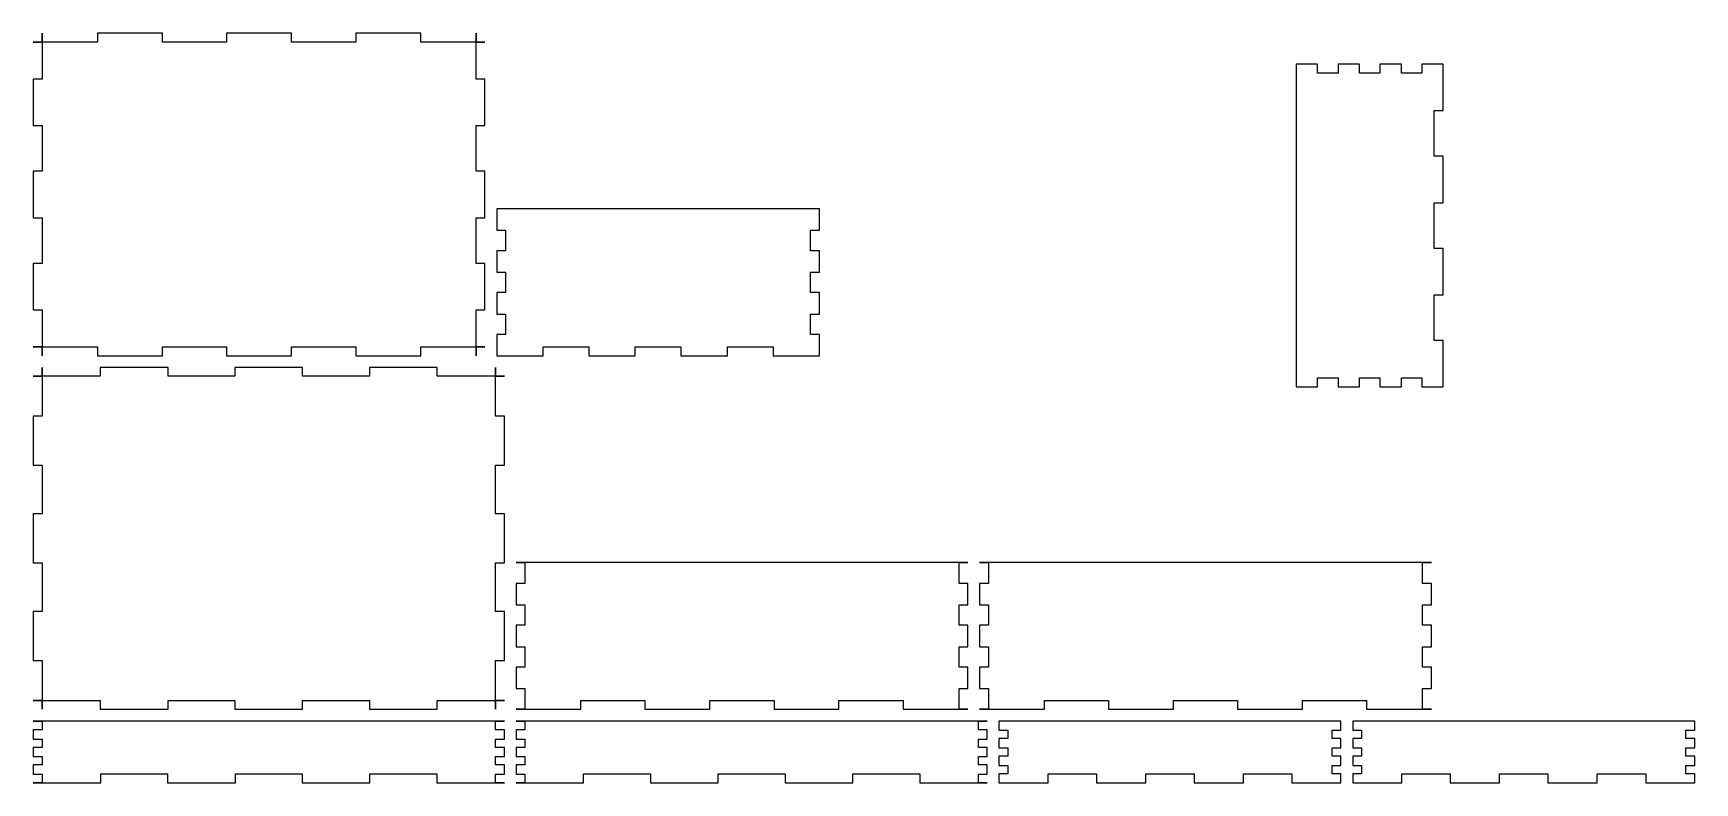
# Model space of a CAD drawing. Header units: millimetres. Extents: x 10 to 576, y 10 to 266.
import ezdxf

# ---------------------------------------------------------------- set-up
doc = ezdxf.new("R2010")
doc.units = ezdxf.units.MM
doc.layers.add('CUT', color=1, linetype='CONTINUOUS', true_color=0xff0000)

msp = doc.modelspace()

# ---------------------------------------------------------------- linework, layer by layer
at = {"layer": 'CUT'}
for points in [[(10, 158.675), (31.925, 158.675), (31.925, 155.675), (54.075, 155.675), (54.075, 158.675), (75.925, 158.675), (75.925, 155.675), (98.075, 155.675), (98.075, 158.675), (119.925, 158.675), (119.925, 155.675), (142.075, 155.675), (142.075, 158.675), (164, 158.675), (161, 158.675), (161, 155.675), (161, 171.3143), (164, 171.3143), (164, 187.1786), (161, 187.1786), (161, 202.7429), (164, 202.7429), (164, 218.6071), (161, 218.6071), (161, 234.1714), (164, 234.1714), (164, 250.0357), (161, 250.0357), (161, 265.675), (161, 262.675), (164, 262.675), (142.075, 262.675), (142.075, 265.675), (119.925, 265.675), (119.925, 262.675), (98.075, 262.675), (98.075, 265.675), (75.925, 265.675), (75.925, 262.675), (54.075, 262.675), (54.075, 265.675), (31.925, 265.675), (31.925, 262.675), (10, 262.675), (13, 262.675), (13, 265.675), (13, 250.0357), (10, 250.0357), (10, 234.1714), (13, 234.1714), (13, 218.6071), (10, 218.6071), (10, 202.7429), (13, 202.7429), (13, 187.1786), (10, 187.1786), (10, 171.3143), (13, 171.3143), (13, 155.675), (13, 158.675)], [(490.6, 145.075), (490.6, 160.8643), (487.6, 160.8643), (487.6, 176.4286), (490.6, 176.4286), (490.6, 192.2929), (487.6, 192.2929), (487.6, 207.8571), (490.6, 207.8571), (490.6, 223.7214), (487.6, 223.7214), (487.6, 239.2857), (490.6, 239.2857), (490.6, 255.075), (483.3821, 255.075), (483.3821, 252.075), (476.3893, 252.075), (476.3893, 255.075), (469.0964, 255.075), (469.0964, 252.075), (462.1036, 252.075), (462.1036, 255.075), (454.8107, 255.075), (454.8107, 252.075), (447.8179, 252.075), (447.8179, 255.075), (440.6, 255.075), (440.525, 255.075), (440.525, 145.075), (440.6, 145.075), (447.8179, 145.075), (447.8179, 148.075), (454.8107, 148.075), (454.8107, 145.075), (462.1036, 145.075), (462.1036, 148.075), (469.0964, 148.075), (469.0964, 145.075), (476.3893, 145.075), (476.3893, 148.075), (483.3821, 148.075), (483.3821, 145.075)], [(168, 155.675), (183.7893, 155.675), (183.7893, 158.675), (199.3536, 158.675), (199.3536, 155.675), (215.2179, 155.675), (215.2179, 158.675), (230.7821, 158.675), (230.7821, 155.675), (246.6464, 155.675), (246.6464, 158.675), (262.2107, 158.675), (262.2107, 155.675), (278, 155.675), (278, 162.8929), (275, 162.8929), (275, 169.8857), (278, 169.8857), (278, 177.1786), (275, 177.1786), (275, 184.1714), (278, 184.1714), (278, 191.4643), (275, 191.4643), (275, 198.4571), (278, 198.4571), (278, 205.675), (278, 205.75), (168, 205.75), (168, 205.675), (168, 198.4571), (171, 198.4571), (171, 191.4643), (168, 191.4643), (168, 184.1714), (171, 184.1714), (171, 177.1786), (168, 177.1786), (168, 169.8857), (171, 169.8857), (171, 162.8929), (168, 162.8929)], [(10, 38.075), (32.8679, 38.075), (32.8679, 35.075), (55.9607, 35.075), (55.9607, 38.075), (78.7536, 38.075), (78.7536, 35.075), (101.8464, 35.075), (101.8464, 38.075), (124.6393, 38.075), (124.6393, 35.075), (147.7321, 35.075), (147.7321, 38.075), (170.6, 38.075), (167.6, 38.075), (167.6, 35.075), (167.6, 51.6571), (170.6, 51.6571), (170.6, 68.4643), (167.6, 68.4643), (167.6, 84.9714), (170.6, 84.9714), (170.6, 101.7786), (167.6, 101.7786), (167.6, 118.2857), (170.6, 118.2857), (170.6, 135.0929), (167.6, 135.0929), (167.6, 151.675), (167.6, 148.675), (170.6, 148.675), (147.7321, 148.675), (147.7321, 151.675), (124.6393, 151.675), (124.6393, 148.675), (101.8464, 148.675), (101.8464, 151.675), (78.7536, 151.675), (78.7536, 148.675), (55.9607, 148.675), (55.9607, 151.675), (32.8679, 151.675), (32.8679, 148.675), (10, 148.675), (13, 148.675), (13, 151.675), (13, 135.0929), (10, 135.0929), (10, 118.2857), (13, 118.2857), (13, 101.7786), (10, 101.7786), (10, 84.9714), (13, 84.9714), (13, 68.4643), (10, 68.4643), (10, 51.6571), (13, 51.6571), (13, 35.075), (13, 38.075)], [(174.6, 35.075), (196.675, 35.075), (196.675, 38.075), (218.525, 38.075), (218.525, 35.075), (240.675, 35.075), (240.675, 38.075), (262.525, 38.075), (262.525, 35.075), (284.675, 35.075), (284.675, 38.075), (306.525, 38.075), (306.525, 35.075), (328.6, 35.075), (325.6, 35.075), (325.6, 42.1429), (328.6, 42.1429), (328.6, 49.4357), (325.6, 49.4357), (325.6, 56.4286), (328.6, 56.4286), (328.6, 63.7214), (325.6, 63.7214), (325.6, 70.7143), (328.6, 70.7143), (328.6, 78.0071), (325.6, 78.0071), (325.6, 85.075), (325.6, 85.15), (328.6, 85.15), (174.6, 85.15), (177.6, 85.15), (177.6, 85.075), (177.6, 78.0071), (174.6, 78.0071), (174.6, 70.7143), (177.6, 70.7143), (177.6, 63.7214), (174.6, 63.7214), (174.6, 56.4286), (177.6, 56.4286), (177.6, 49.4357), (174.6, 49.4357), (174.6, 42.1429), (177.6, 42.1429), (177.6, 35.075)], [(332.6, 35.075), (354.675, 35.075), (354.675, 38.075), (376.525, 38.075), (376.525, 35.075), (398.675, 35.075), (398.675, 38.075), (420.525, 38.075), (420.525, 35.075), (442.675, 35.075), (442.675, 38.075), (464.525, 38.075), (464.525, 35.075), (486.6, 35.075), (483.6, 35.075), (483.6, 42.1429), (486.6, 42.1429), (486.6, 49.4357), (483.6, 49.4357), (483.6, 56.4286), (486.6, 56.4286), (486.6, 63.7214), (483.6, 63.7214), (483.6, 70.7143), (486.6, 70.7143), (486.6, 78.0071), (483.6, 78.0071), (483.6, 85.075), (483.6, 85.15), (486.6, 85.15), (332.6, 85.15), (335.6, 85.15), (335.6, 85.075), (335.6, 78.0071), (332.6, 78.0071), (332.6, 70.7143), (335.6, 70.7143), (335.6, 63.7214), (332.6, 63.7214), (332.6, 56.4286), (335.6, 56.4286), (335.6, 49.4357), (332.6, 49.4357), (332.6, 42.1429), (335.6, 42.1429), (335.6, 35.075)], [(10, 10), (33.0179, 10), (33.0179, 13), (55.8107, 13), (55.8107, 10), (78.9036, 10), (78.9036, 13), (101.6964, 13), (101.6964, 10), (124.7893, 10), (124.7893, 13), (147.5821, 13), (147.5821, 10), (170.6, 10), (167.6, 10), (167.6, 12.925), (170.6, 12.925), (170.6, 16.075), (167.6, 16.075), (167.6, 18.925), (170.6, 18.925), (170.6, 22.075), (167.6, 22.075), (167.6, 24.925), (170.6, 24.925), (170.6, 28.075), (167.6, 28.075), (167.6, 31), (167.6, 31.075), (170.6, 31.075), (10, 31.075), (13, 31.075), (13, 31), (13, 28.075), (10, 28.075), (10, 24.925), (13, 24.925), (13, 22.075), (10, 22.075), (10, 18.925), (13, 18.925), (13, 16.075), (10, 16.075), (10, 12.925), (13, 12.925), (13, 10)], [(174.6, 10), (197.6179, 10), (197.6179, 13), (220.4107, 13), (220.4107, 10), (243.5036, 10), (243.5036, 13), (266.2964, 13), (266.2964, 10), (289.3893, 10), (289.3893, 13), (312.1821, 13), (312.1821, 10), (335.2, 10), (332.2, 10), (332.2, 12.925), (335.2, 12.925), (335.2, 16.075), (332.2, 16.075), (332.2, 18.925), (335.2, 18.925), (335.2, 22.075), (332.2, 22.075), (332.2, 24.925), (335.2, 24.925), (335.2, 28.075), (332.2, 28.075), (332.2, 31), (332.2, 31.075), (335.2, 31.075), (174.6, 31.075), (177.6, 31.075), (177.6, 31), (177.6, 28.075), (174.6, 28.075), (174.6, 24.925), (177.6, 24.925), (177.6, 22.075), (174.6, 22.075), (174.6, 18.925), (177.6, 18.925), (177.6, 16.075), (174.6, 16.075), (174.6, 12.925), (177.6, 12.925), (177.6, 10)], [(339.2, 10), (355.9321, 10), (355.9321, 13), (372.4393, 13), (372.4393, 10), (389.2464, 10), (389.2464, 13), (405.7536, 13), (405.7536, 10), (422.5607, 10), (422.5607, 13), (439.0679, 13), (439.0679, 10), (455.8, 10), (455.8, 13.075), (452.8, 13.075), (452.8, 15.925), (455.8, 15.925), (455.8, 19.075), (452.8, 19.075), (452.8, 21.925), (455.8, 21.925), (455.8, 25.075), (452.8, 25.075), (452.8, 27.925), (455.8, 27.925), (455.8, 31), (455.8, 31.075), (339.2, 31.075), (339.2, 31), (339.2, 27.925), (342.2, 27.925), (342.2, 25.075), (339.2, 25.075), (339.2, 21.925), (342.2, 21.925), (342.2, 19.075), (339.2, 19.075), (339.2, 15.925), (342.2, 15.925), (342.2, 13.075), (339.2, 13.075)], [(459.8, 10), (476.5321, 10), (476.5321, 13), (493.0393, 13), (493.0393, 10), (509.8464, 10), (509.8464, 13), (526.3536, 13), (526.3536, 10), (543.1607, 10), (543.1607, 13), (559.6679, 13), (559.6679, 10), (576.4, 10), (576.4, 13.075), (573.4, 13.075), (573.4, 15.925), (576.4, 15.925), (576.4, 19.075), (573.4, 19.075), (573.4, 21.925), (576.4, 21.925), (576.4, 25.075), (573.4, 25.075), (573.4, 27.925), (576.4, 27.925), (576.4, 31), (576.4, 31.075), (459.8, 31.075), (459.8, 31), (459.8, 27.925), (462.8, 27.925), (462.8, 25.075), (459.8, 25.075), (459.8, 21.925), (462.8, 21.925), (462.8, 19.075), (459.8, 19.075), (459.8, 15.925), (462.8, 15.925), (462.8, 13.075), (459.8, 13.075)]]:
    msp.add_lwpolyline(points, close=True, dxfattribs=at)

doc.saveas('drawing.dxf')
